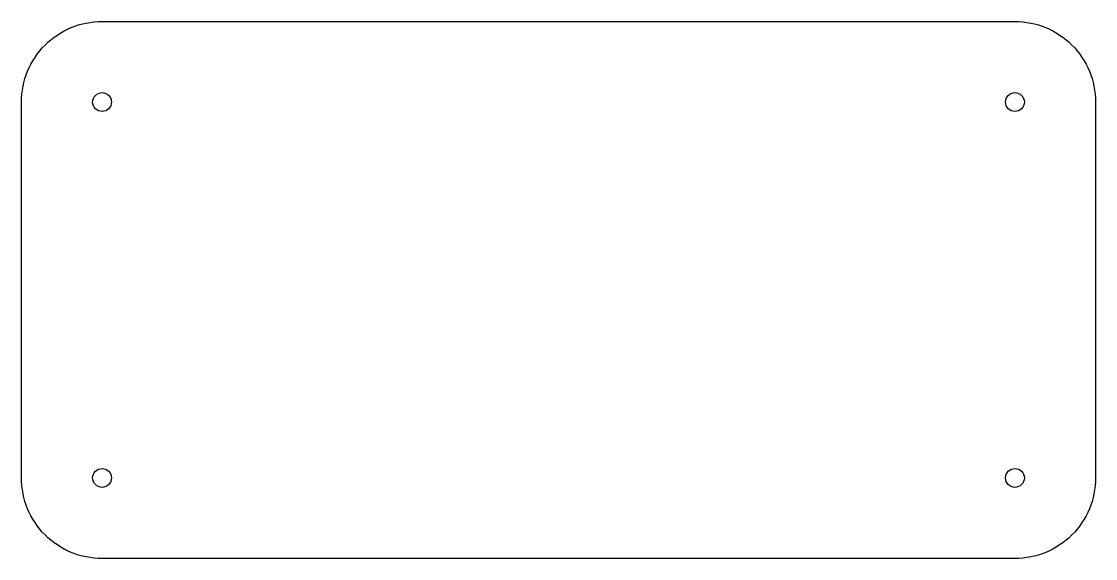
# Model space of a CAD drawing. Header units: millimetres. Extents: x 0 to 200, y -100 to 0.
import ezdxf

# ---------------------------------------------------------------- set-up
doc = ezdxf.new("R2010")
doc.units = ezdxf.units.MM
doc.layers.get('0').update_dxf_attribs({"linetype": 'CONTINUOUS'})

msp = doc.modelspace()

# ---------------------------------------------------------------- linework, layer by layer
msp.add_lwpolyline([(15, 0), (185, 0, -0.414214), (200, -15), (200, -85, -0.414214), (185, -100), (15, -100, -0.414214), (0, -85), (0, -15, -0.414214)], format="xyb", close=True)
for centre in [(15, -15), (185, -15), (15, -85), (185, -85)]:
    msp.add_circle(centre, 1.75)

doc.saveas('drawing.dxf')
